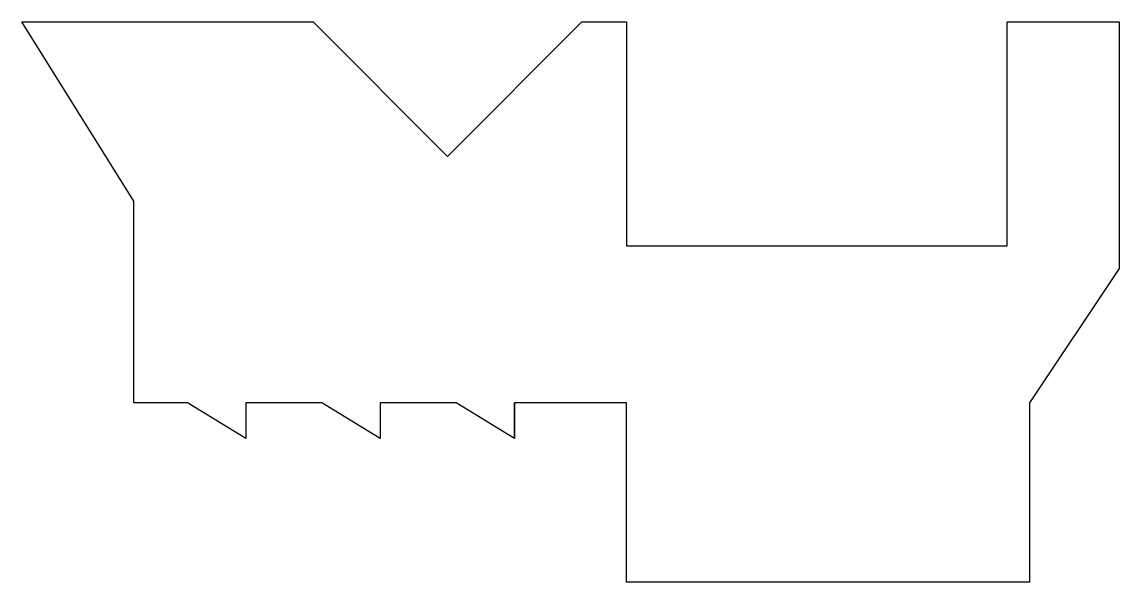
# Model space of a CAD drawing. Extents: x 249.8 to 274.3, y 248 to 260.5.
import ezdxf

# ---------------------------------------------------------------- set-up
doc = ezdxf.new("R2010")
doc.units = 0
doc.layers.add('ANA', color=220, linetype='CONTINUOUS')

msp = doc.modelspace()

# ---------------------------------------------------------------- linework, layer by layer
at = {"layer": 'ANA'}
msp.add_lwpolyline([(260.847, 251.234), (260.847, 252.034), (260.847, 251.234), (259.547, 252.034), (257.847, 252.034), (257.847, 251.234), (256.547, 252.034), (254.847, 252.034), (254.847, 251.234), (253.547, 252.034), (252.347, 252.034), (252.347, 256.534), (249.847, 260.534), (256.347, 260.534), (259.347, 257.534), (262.347, 260.534), (263.347, 260.534), (263.347, 255.534), (271.847, 255.534), (271.847, 260.534), (274.347, 260.534), (274.347, 255.034), (272.347, 252.034), (272.347, 248.034), (263.347, 248.034), (263.347, 252.034), (260.847, 252.034)], dxfattribs=at)

doc.saveas('drawing.dxf')
